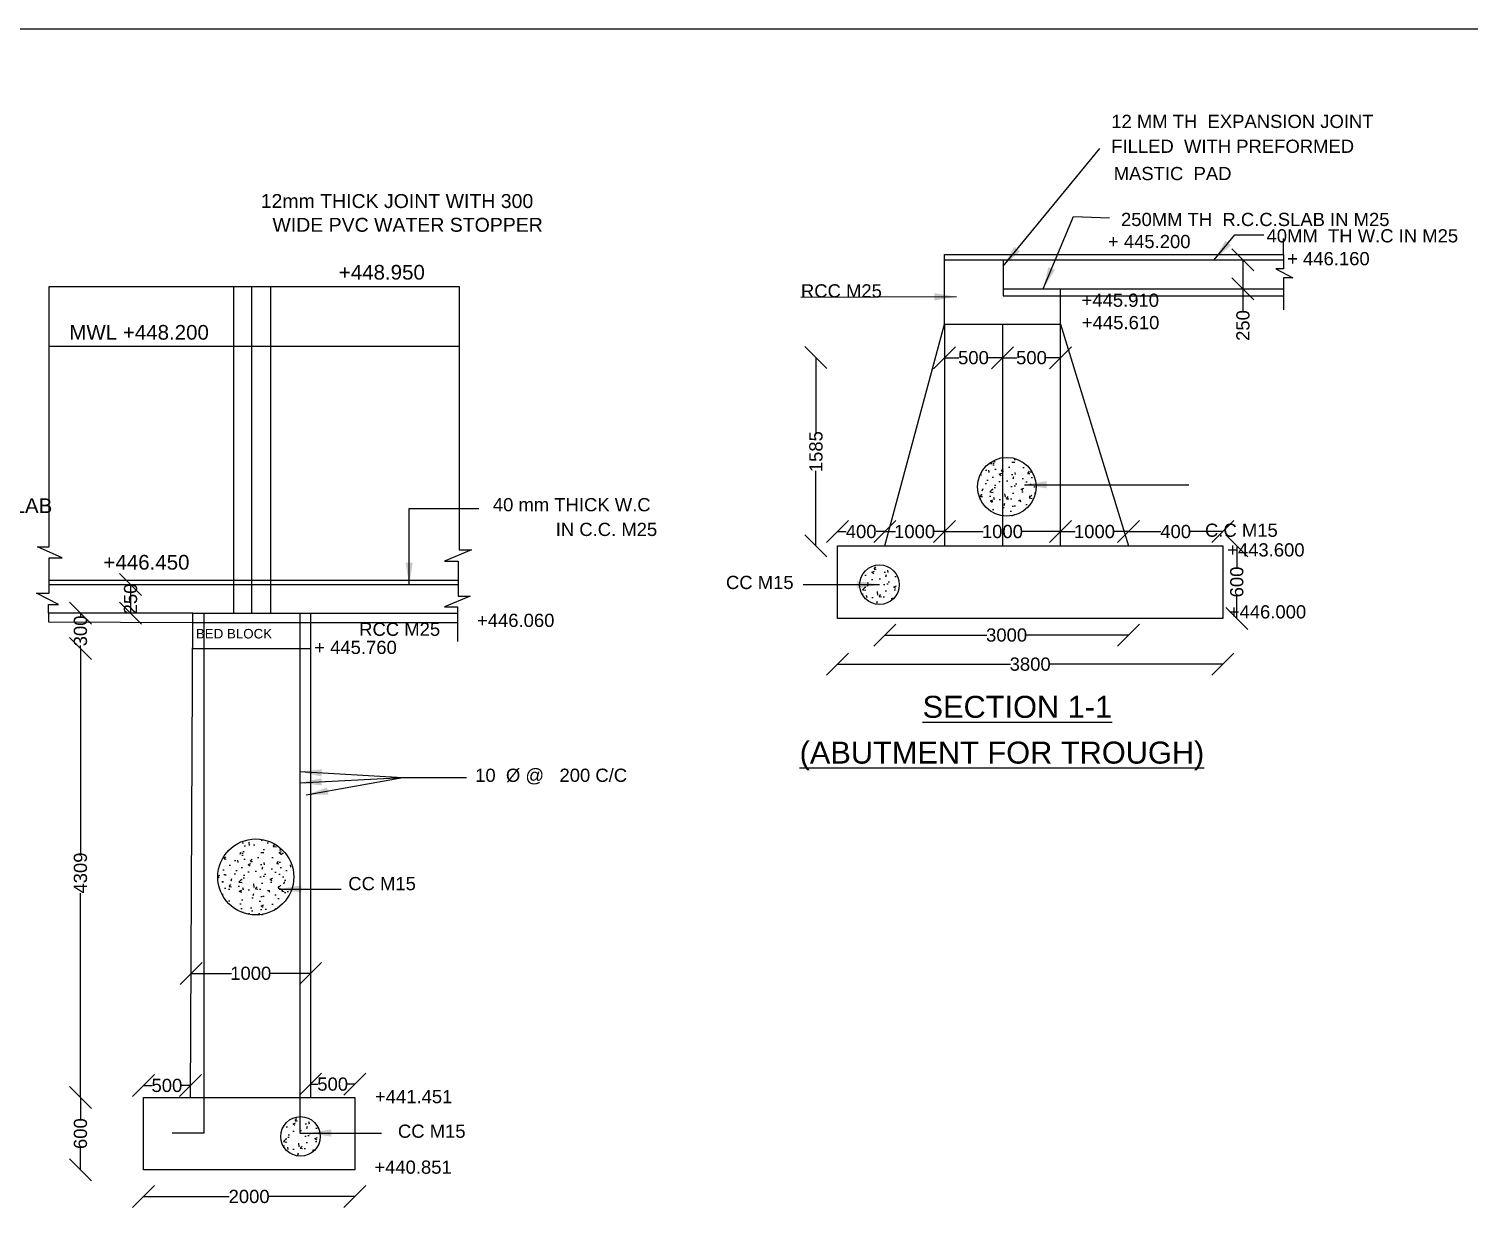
# Model space of a CAD drawing. Header units: millimetres. Extents: x 5763158 to 5770692, y 20980688 to 20986539.
# Drawn here: x 5765549 to 5767512, y 20984916 to 20986539 of the extents above; entities that cross this region are included whole.
import ezdxf

# ---------------------------------------------------------------- set-up
doc = ezdxf.new("R2010")
doc.units = ezdxf.units.MM
doc.header["$MEASUREMENT"] = 0
for name, color, linetype in [('DIMENSIONS', 7, 'Continuous'), ('DRAWING', 7, 'Continuous'), ('TEXT', 7, 'Continuous')]:
    doc.layers.add(name, color=color, linetype=linetype)
doc.styles.get("Standard").update_dxf_attribs({"font": 'arial.ttf', "height": 18})
doc.dimstyles.get("Standard").update_dxf_attribs({"dimtxt": 18, "dimasz": 30, "dimexe": 0.18, "dimexo": 0.0625, "dimgap": 0.09, "dimtad": 0, "dimdec": 0, "dimzin": 0, "dimdsep": 46, "dimtxsty": 'Standard', "dimblk": 'OBLIQUE', "dimcen": 0.09, "dimse1": 1, "dimse2": 1, "dimadec": 0, "dimazin": 0, "dimtfac": 1, "dimtdec": 0, "dimtofl": 0, "dimtmove": 0, "dimatfit": 3, "dimfxl": 1, "dimtolj": 1, "dimtzin": 0, "dimarcsym": 0})

# ---------------------------------------------------------------- blocks, each defined once
blk = doc.blocks.new('_Oblique')
at = {"color": 0, "linetype": 'ByBlock', "lineweight": -2}
blk.add_line((-0.5, -0.5), (0.5, 0.5), dxfattribs=at)
blk = doc.blocks.new('*D16')
at = {"layer": 'Defpoints', "color": 0, "transparency": 16777216}
for p in [(5765679.4, 20985781.2), (5765679.4, 20985742), (5765687.3, 20985742)]:
    blk.add_point(p, dxfattribs=at)
at = {"layer": 'DIMENSIONS', "color": 0, "lineweight": -2, "transparency": 16777216}
blk.add_line((5765687.3, 20985781.2), (5765687.3, 20985742), dxfattribs=at)
at = {"layer": 'DIMENSIONS', "color": 0, "lineweight": -2, "transparency": 16777216, "xscale": 30, "yscale": 30, "zscale": 30}
for p, rotation in [((5765687.3, 20985781.2), 90), ((5765687.3, 20985742), 270)]:
    blk.add_blockref('_Oblique', p, dxfattribs=dict(at, rotation=rotation))
at = {"layer": 'DIMENSIONS', "color": 0, "transparency": 16777216, "insert": (5765687.3, 20985761.6), "char_height": 18, "attachment_point": 5, "rotation": 90}
blk.add_mtext('\\A1;250', dxfattribs=at)
blk = doc.blocks.new('*D17')
at = {"layer": 'Defpoints', "color": 0, "transparency": 16777216}
for p in [(5765619, 20985742), (5765619, 20985694), (5765771.8, 20985694)]:
    blk.add_point(p, dxfattribs=at)
at = {"layer": 'DIMENSIONS', "color": 0, "lineweight": -2, "transparency": 16777216}
for p, q in [((5765619, 20985742), (5765619, 20985737.9)), ((5765619, 20985694), (5765619, 20985698.1))]:
    blk.add_line(p, q, dxfattribs=at)
at = {"layer": 'DIMENSIONS', "color": 0, "lineweight": -2, "transparency": 16777216, "xscale": 30, "yscale": 30, "zscale": 30}
for p, rotation in [((5765619, 20985742), 90), ((5765619, 20985694), 270)]:
    blk.add_blockref('_Oblique', p, dxfattribs=dict(at, rotation=rotation))
at = {"layer": 'DIMENSIONS', "color": 0, "transparency": 16777216, "insert": (5765619, 20985718), "char_height": 18, "attachment_point": 5, "rotation": 90}
blk.add_mtext('\\A1;300', dxfattribs=at)
blk = doc.blocks.new('*D18')
at = {"layer": 'Defpoints', "color": 0, "transparency": 16777216}
for p in [(5765619, 20985694), (5765619, 20985081.8), (5765704.7, 20985081.8)]:
    blk.add_point(p, dxfattribs=at)
at = {"layer": 'DIMENSIONS', "color": 0, "lineweight": -2, "transparency": 16777216}
for p, q in [((5765619, 20985694), (5765619, 20985415.2)), ((5765619, 20985081.8), (5765619, 20985360.5))]:
    blk.add_line(p, q, dxfattribs=at)
at = {"layer": 'DIMENSIONS', "color": 0, "lineweight": -2, "transparency": 16777216, "xscale": 30, "yscale": 30, "zscale": 30}
for p, rotation in [((5765619, 20985694), 90), ((5765619, 20985081.8), 270)]:
    blk.add_blockref('_Oblique', p, dxfattribs=dict(at, rotation=rotation))
at = {"layer": 'DIMENSIONS', "color": 0, "transparency": 16777216, "insert": (5765619, 20985387.9), "char_height": 18, "attachment_point": 5, "rotation": 90}
blk.add_mtext('\\A1;4309', dxfattribs=at)
blk = doc.blocks.new('*D19')
at = {"layer": 'Defpoints', "color": 0, "transparency": 16777216}
for p in [(5765619, 20985081.8), (5765619, 20984983.4), (5765704.7, 20984983.4)]:
    blk.add_point(p, dxfattribs=at)
at = {"layer": 'DIMENSIONS', "color": 0, "lineweight": -2, "transparency": 16777216}
for p, q in [((5765619, 20985081.8), (5765619, 20985052.6)), ((5765619, 20984983.4), (5765619, 20985012.6))]:
    blk.add_line(p, q, dxfattribs=at)
at = {"layer": 'DIMENSIONS', "color": 0, "lineweight": -2, "transparency": 16777216, "xscale": 30, "yscale": 30, "zscale": 30}
for p, rotation in [((5765619, 20985081.8), 90), ((5765619, 20984983.4), 270)]:
    blk.add_blockref('_Oblique', p, dxfattribs=dict(at, rotation=rotation))
at = {"layer": 'DIMENSIONS', "color": 0, "transparency": 16777216, "insert": (5765619, 20985032.6), "char_height": 18, "attachment_point": 5, "rotation": 90}
blk.add_mtext('\\A1;600', dxfattribs=at)
blk = doc.blocks.new('*D20')
at = {"layer": 'Defpoints', "color": 0, "transparency": 16777216}
for p in [(5765769, 20985098.2), (5765704.7, 20985081.8), (5765769, 20985081.5)]:
    blk.add_point(p, dxfattribs=at)
at = {"layer": 'DIMENSIONS', "color": 0, "lineweight": -2, "transparency": 16777216}
for p, q in [((5765704.7, 20985098.2), (5765716.9, 20985098.2)), ((5765769, 20985098.2), (5765756.8, 20985098.2))]:
    blk.add_line(p, q, dxfattribs=at)
at = {"layer": 'DIMENSIONS', "color": 0, "lineweight": -2, "transparency": 16777216, "xscale": 30, "yscale": 30, "zscale": 30, "rotation": 180}
blk.add_blockref('_Oblique', (5765704.7, 20985098.2), dxfattribs=at)
at = {"layer": 'DIMENSIONS', "color": 0, "lineweight": -2, "transparency": 16777216, "xscale": 30, "yscale": 30, "zscale": 30}
blk.add_blockref('_Oblique', (5765769, 20985098.2), dxfattribs=at)
at = {"layer": 'DIMENSIONS', "color": 0, "transparency": 16777216, "insert": (5765736.8, 20985098.2), "char_height": 18, "attachment_point": 5}
blk.add_mtext('\\A1;500', dxfattribs=at)
blk = doc.blocks.new('*D21')
at = {"layer": 'Defpoints', "color": 0, "transparency": 16777216}
for p in [(5765993.1, 20985100), (5765932.4, 20985081.8), (5765993.1, 20985081.8)]:
    blk.add_point(p, dxfattribs=at)
at = {"layer": 'DIMENSIONS', "color": 0, "lineweight": -2, "transparency": 16777216}
for p, q in [((5765932.4, 20985100), (5765942.8, 20985100)), ((5765993.1, 20985100), (5765982.7, 20985100))]:
    blk.add_line(p, q, dxfattribs=at)
at = {"layer": 'DIMENSIONS', "color": 0, "lineweight": -2, "transparency": 16777216, "xscale": 30, "yscale": 30, "zscale": 30, "rotation": 180}
blk.add_blockref('_Oblique', (5765932.4, 20985100), dxfattribs=at)
at = {"layer": 'DIMENSIONS', "color": 0, "lineweight": -2, "transparency": 16777216, "xscale": 30, "yscale": 30, "zscale": 30}
blk.add_blockref('_Oblique', (5765993.1, 20985100), dxfattribs=at)
at = {"layer": 'DIMENSIONS', "color": 0, "transparency": 16777216, "insert": (5765962.8, 20985100), "char_height": 18, "attachment_point": 5}
blk.add_mtext('\\A1;500', dxfattribs=at)
blk = doc.blocks.new('*D22')
at = {"layer": 'Defpoints', "color": 0, "transparency": 16777216}
for p in [(5765704.7, 20984983.4), (5765993.1, 20984983.4), (5765993.1, 20984946.8)]:
    blk.add_point(p, dxfattribs=at)
at = {"layer": 'DIMENSIONS', "color": 0, "lineweight": -2, "transparency": 16777216}
for p, q in [((5765704.7, 20984946.8), (5765821.8, 20984946.8)), ((5765993.1, 20984946.8), (5765876, 20984946.8))]:
    blk.add_line(p, q, dxfattribs=at)
at = {"layer": 'DIMENSIONS', "color": 0, "lineweight": -2, "transparency": 16777216, "xscale": 30, "yscale": 30, "zscale": 30, "rotation": 180}
blk.add_blockref('_Oblique', (5765704.7, 20984946.8), dxfattribs=at)
at = {"layer": 'DIMENSIONS', "color": 0, "lineweight": -2, "transparency": 16777216, "xscale": 30, "yscale": 30, "zscale": 30}
blk.add_blockref('_Oblique', (5765993.1, 20984946.8), dxfattribs=at)
at = {"layer": 'DIMENSIONS', "color": 0, "transparency": 16777216, "insert": (5765848.9, 20984946.8), "char_height": 18, "attachment_point": 5}
blk.add_mtext('\\A1;2000', dxfattribs=at)
blk = doc.blocks.new('*D23')
at = {"layer": 'Defpoints', "color": 0, "transparency": 16777216}
for p in [(5767204, 20986223.9), (5767204, 20986184.5), (5767204, 20986184.5)]:
    blk.add_point(p, dxfattribs=at)
at = {"layer": 'DIMENSIONS', "color": 0, "lineweight": -2, "transparency": 16777216}
for p, q in [((5767204, 20986223.9), (5767204, 20986184.5)), ((5767204, 20986184.5), (5767204, 20986154.5))]:
    blk.add_line(p, q, dxfattribs=at)
at = {"layer": 'DIMENSIONS', "color": 0, "lineweight": -2, "transparency": 16777216, "xscale": 30, "yscale": 30, "zscale": 30}
for p, rotation in [((5767204, 20986223.9), 90), ((5767204, 20986184.5), 270)]:
    blk.add_blockref('_Oblique', p, dxfattribs=dict(at, rotation=rotation))
at = {"layer": 'DIMENSIONS', "color": 0, "transparency": 16777216, "insert": (5767204, 20986134.4), "char_height": 18, "attachment_point": 5, "rotation": 90}
blk.add_mtext('\\A1;250', dxfattribs=at)
blk = doc.blocks.new('*D24')
at = {"layer": 'Defpoints', "color": 0, "transparency": 16777216}
for p in [(5766796.9, 20986090.5), (5766876, 20986090.5), (5766876, 20986090.5)]:
    blk.add_point(p, dxfattribs=at)
at = {"layer": 'DIMENSIONS', "color": 0, "lineweight": -2, "transparency": 16777216}
for p, q in [((5766796.9, 20986090.5), (5766816.5, 20986090.5)), ((5766876, 20986090.5), (5766856.4, 20986090.5))]:
    blk.add_line(p, q, dxfattribs=at)
at = {"layer": 'DIMENSIONS', "color": 0, "lineweight": -2, "transparency": 16777216, "xscale": 30, "yscale": 30, "zscale": 30, "rotation": 180}
blk.add_blockref('_Oblique', (5766796.9, 20986090.5), dxfattribs=at)
at = {"layer": 'DIMENSIONS', "color": 0, "lineweight": -2, "transparency": 16777216, "xscale": 30, "yscale": 30, "zscale": 30}
blk.add_blockref('_Oblique', (5766876, 20986090.5), dxfattribs=at)
at = {"layer": 'DIMENSIONS', "color": 0, "transparency": 16777216, "insert": (5766836.5, 20986090.5), "char_height": 18, "attachment_point": 5}
blk.add_mtext('\\A1;500', dxfattribs=at)
blk = doc.blocks.new('*D25')
at = {"layer": 'Defpoints', "color": 0, "transparency": 16777216}
for p in [(5766876, 20986090.5), (5766955.1, 20986090.5), (5766955.1, 20986090.5)]:
    blk.add_point(p, dxfattribs=at)
at = {"layer": 'DIMENSIONS', "color": 0, "lineweight": -2, "transparency": 16777216}
for p, q in [((5766876, 20986090.5), (5766895.6, 20986090.5)), ((5766955.1, 20986090.5), (5766935.5, 20986090.5))]:
    blk.add_line(p, q, dxfattribs=at)
at = {"layer": 'DIMENSIONS', "color": 0, "lineweight": -2, "transparency": 16777216, "xscale": 30, "yscale": 30, "zscale": 30, "rotation": 180}
blk.add_blockref('_Oblique', (5766876, 20986090.5), dxfattribs=at)
at = {"layer": 'DIMENSIONS', "color": 0, "lineweight": -2, "transparency": 16777216, "xscale": 30, "yscale": 30, "zscale": 30}
blk.add_blockref('_Oblique', (5766955.1, 20986090.5), dxfattribs=at)
at = {"layer": 'DIMENSIONS', "color": 0, "transparency": 16777216, "insert": (5766915.6, 20986090.5), "char_height": 18, "attachment_point": 5}
blk.add_mtext('\\A1;500', dxfattribs=at)
blk = doc.blocks.new('*D26')
at = {"layer": 'Defpoints', "color": 0, "transparency": 16777216}
for p in [(5766622.5, 20986090.6), (5766621.8, 20985834.2), (5766651, 20985834.2)]:
    blk.add_point(p, dxfattribs=at)
at = {"layer": 'DIMENSIONS', "color": 0, "lineweight": -2, "transparency": 16777216}
for p, q in [((5766621.8, 20986090.6), (5766621.8, 20985988.6)), ((5766621.8, 20985834.2), (5766621.8, 20985936.2))]:
    blk.add_line(p, q, dxfattribs=at)
at = {"layer": 'DIMENSIONS', "color": 0, "lineweight": -2, "transparency": 16777216, "xscale": 30, "yscale": 30, "zscale": 30}
for p, rotation in [((5766621.8, 20986090.6), 90), ((5766621.8, 20985834.2), 270)]:
    blk.add_blockref('_Oblique', p, dxfattribs=dict(at, rotation=rotation))
at = {"layer": 'DIMENSIONS', "color": 0, "transparency": 16777216, "insert": (5766621.8, 20985962.4), "char_height": 18, "attachment_point": 5, "rotation": 90}
blk.add_mtext('\\A1;1585', dxfattribs=at)
blk = doc.blocks.new('*D27')
at = {"layer": 'Defpoints', "color": 0, "transparency": 16777216}
for p in [(5766715.7, 20985853.4), (5766651, 20985834.2), (5766715.7, 20985834.2)]:
    blk.add_point(p, dxfattribs=at)
at = {"layer": 'DIMENSIONS', "color": 0, "lineweight": -2, "transparency": 16777216}
for p, q in [((5766651, 20985853.4), (5766663, 20985853.4)), ((5766715.7, 20985853.4), (5766703.7, 20985853.4))]:
    blk.add_line(p, q, dxfattribs=at)
at = {"layer": 'DIMENSIONS', "color": 0, "lineweight": -2, "transparency": 16777216, "xscale": 30, "yscale": 30, "zscale": 30, "rotation": 180}
blk.add_blockref('_Oblique', (5766651, 20985853.4), dxfattribs=at)
at = {"layer": 'DIMENSIONS', "color": 0, "lineweight": -2, "transparency": 16777216, "xscale": 30, "yscale": 30, "zscale": 30}
blk.add_blockref('_Oblique', (5766715.7, 20985853.4), dxfattribs=at)
at = {"layer": 'DIMENSIONS', "color": 0, "transparency": 16777216, "insert": (5766683.4, 20985853.4), "char_height": 18, "attachment_point": 5}
blk.add_mtext('\\A1;400', dxfattribs=at)
blk = doc.blocks.new('*D28')
at = {"layer": 'Defpoints', "color": 0, "transparency": 16777216}
for p in [(5766796.9, 20985853.4), (5766715.7, 20985834.2), (5766796.9, 20985834.2)]:
    blk.add_point(p, dxfattribs=at)
at = {"layer": 'DIMENSIONS', "color": 0, "lineweight": -2, "transparency": 16777216}
for p, q in [((5766715.7, 20985853.4), (5766730.2, 20985853.4)), ((5766796.9, 20985853.4), (5766782.4, 20985853.4))]:
    blk.add_line(p, q, dxfattribs=at)
at = {"layer": 'DIMENSIONS', "color": 0, "lineweight": -2, "transparency": 16777216, "xscale": 30, "yscale": 30, "zscale": 30, "rotation": 180}
blk.add_blockref('_Oblique', (5766715.7, 20985853.4), dxfattribs=at)
at = {"layer": 'DIMENSIONS', "color": 0, "lineweight": -2, "transparency": 16777216, "xscale": 30, "yscale": 30, "zscale": 30}
blk.add_blockref('_Oblique', (5766796.9, 20985853.4), dxfattribs=at)
at = {"layer": 'DIMENSIONS', "color": 0, "transparency": 16777216, "insert": (5766756.3, 20985853.4), "char_height": 18, "attachment_point": 5}
blk.add_mtext('\\A1;1000', dxfattribs=at)
blk = doc.blocks.new('*D29')
at = {"layer": 'Defpoints', "color": 0, "transparency": 16777216}
for p in [(5766955.1, 20985853.4), (5766796.9, 20985834.2), (5766955.1, 20985834.2)]:
    blk.add_point(p, dxfattribs=at)
at = {"layer": 'DIMENSIONS', "color": 0, "lineweight": -2, "transparency": 16777216}
for p, q in [((5766796.9, 20985853.4), (5766849.9, 20985853.4)), ((5766955.1, 20985853.4), (5766902.1, 20985853.4))]:
    blk.add_line(p, q, dxfattribs=at)
at = {"layer": 'DIMENSIONS', "color": 0, "lineweight": -2, "transparency": 16777216, "xscale": 30, "yscale": 30, "zscale": 30, "rotation": 180}
blk.add_blockref('_Oblique', (5766796.9, 20985853.4), dxfattribs=at)
at = {"layer": 'DIMENSIONS', "color": 0, "lineweight": -2, "transparency": 16777216, "xscale": 30, "yscale": 30, "zscale": 30}
blk.add_blockref('_Oblique', (5766955.1, 20985853.4), dxfattribs=at)
at = {"layer": 'DIMENSIONS', "color": 0, "transparency": 16777216, "insert": (5766876, 20985853.4), "char_height": 18, "attachment_point": 5}
blk.add_mtext('\\A1;1000', dxfattribs=at)
blk = doc.blocks.new('*D30')
at = {"layer": 'Defpoints', "color": 0, "transparency": 16777216}
for p in [(5766955.1, 20985853.4), (5767047.8, 20985853.4), (5767047.8, 20985834.2)]:
    blk.add_point(p, dxfattribs=at)
at = {"layer": 'DIMENSIONS', "color": 0, "lineweight": -2, "transparency": 16777216}
for p, q in [((5766955.1, 20985853.4), (5766975.4, 20985853.4)), ((5767047.8, 20985853.4), (5767027.6, 20985853.4))]:
    blk.add_line(p, q, dxfattribs=at)
at = {"layer": 'DIMENSIONS', "color": 0, "lineweight": -2, "transparency": 16777216, "xscale": 30, "yscale": 30, "zscale": 30, "rotation": 180}
blk.add_blockref('_Oblique', (5766955.1, 20985853.4), dxfattribs=at)
at = {"layer": 'DIMENSIONS', "color": 0, "lineweight": -2, "transparency": 16777216, "xscale": 30, "yscale": 30, "zscale": 30}
blk.add_blockref('_Oblique', (5767047.8, 20985853.4), dxfattribs=at)
at = {"layer": 'DIMENSIONS', "color": 0, "transparency": 16777216, "insert": (5767001.5, 20985853.4), "char_height": 18, "attachment_point": 5}
blk.add_mtext('\\A1;1000', dxfattribs=at)
blk = doc.blocks.new('*D31')
at = {"layer": 'Defpoints', "color": 0, "transparency": 16777216}
for p in [(5767176.6, 20985853.4), (5767047.8, 20985834.2), (5767176.6, 20985834.2)]:
    blk.add_point(p, dxfattribs=at)
at = {"layer": 'DIMENSIONS', "color": 0, "lineweight": -2, "transparency": 16777216}
for p, q in [((5767047.8, 20985853.4), (5767091.9, 20985853.4)), ((5767176.6, 20985853.4), (5767132.5, 20985853.4))]:
    blk.add_line(p, q, dxfattribs=at)
at = {"layer": 'DIMENSIONS', "color": 0, "lineweight": -2, "transparency": 16777216, "xscale": 30, "yscale": 30, "zscale": 30, "rotation": 180}
blk.add_blockref('_Oblique', (5767047.8, 20985853.4), dxfattribs=at)
at = {"layer": 'DIMENSIONS', "color": 0, "lineweight": -2, "transparency": 16777216, "xscale": 30, "yscale": 30, "zscale": 30}
blk.add_blockref('_Oblique', (5767176.6, 20985853.4), dxfattribs=at)
at = {"layer": 'DIMENSIONS', "color": 0, "transparency": 16777216, "insert": (5767112.2, 20985853.4), "char_height": 18, "attachment_point": 5}
blk.add_mtext('\\A1;400', dxfattribs=at)
blk = doc.blocks.new('*D32')
at = {"layer": 'Defpoints', "color": 0, "transparency": 16777216}
for p in [(5767176.6, 20985834.2), (5767176.6, 20985735.1), (5767195.6, 20985735.1)]:
    blk.add_point(p, dxfattribs=at)
at = {"layer": 'DIMENSIONS', "color": 0, "lineweight": -2, "transparency": 16777216}
for p, q in [((5767195.6, 20985834.2), (5767195.6, 20985804.6)), ((5767195.6, 20985735.1), (5767195.6, 20985764.7))]:
    blk.add_line(p, q, dxfattribs=at)
at = {"layer": 'DIMENSIONS', "color": 0, "lineweight": -2, "transparency": 16777216, "xscale": 30, "yscale": 30, "zscale": 30}
for p, rotation in [((5767195.6, 20985834.2), 90), ((5767195.6, 20985735.1), 270)]:
    blk.add_blockref('_Oblique', p, dxfattribs=dict(at, rotation=rotation))
at = {"layer": 'DIMENSIONS', "color": 0, "transparency": 16777216, "insert": (5767195.6, 20985784.7), "char_height": 18, "attachment_point": 5, "rotation": 90}
blk.add_mtext('\\A1;600', dxfattribs=at)
blk = doc.blocks.new('*D33')
at = {"layer": 'Defpoints', "color": 0, "transparency": 16777216}
for p in [(5766715.7, 20985834.2), (5767047.8, 20985834.2), (5767047.8, 20985712.3)]:
    blk.add_point(p, dxfattribs=at)
at = {"layer": 'DIMENSIONS', "color": 0, "lineweight": -2, "transparency": 16777216}
for p, q in [((5766715.7, 20985712.3), (5766854.8, 20985712.3)), ((5767047.8, 20985712.3), (5766908.7, 20985712.3))]:
    blk.add_line(p, q, dxfattribs=at)
at = {"layer": 'DIMENSIONS', "color": 0, "lineweight": -2, "transparency": 16777216, "xscale": 30, "yscale": 30, "zscale": 30, "rotation": 180}
blk.add_blockref('_Oblique', (5766715.7, 20985712.3), dxfattribs=at)
at = {"layer": 'DIMENSIONS', "color": 0, "lineweight": -2, "transparency": 16777216, "xscale": 30, "yscale": 30, "zscale": 30}
blk.add_blockref('_Oblique', (5767047.8, 20985712.3), dxfattribs=at)
at = {"layer": 'DIMENSIONS', "color": 0, "transparency": 16777216, "insert": (5766881.7, 20985712.3), "char_height": 18, "attachment_point": 5}
blk.add_mtext('\\A1;3000', dxfattribs=at)
blk = doc.blocks.new('*D34')
at = {"layer": 'Defpoints', "color": 0, "transparency": 16777216}
for p in [(5766651, 20985735.1), (5767176.6, 20985735.1), (5767176.6, 20985672.6)]:
    blk.add_point(p, dxfattribs=at)
at = {"layer": 'DIMENSIONS', "color": 0, "lineweight": -2, "transparency": 16777216}
for p, q in [((5766651, 20985672.6), (5766886.9, 20985672.6)), ((5767176.6, 20985672.6), (5766940.8, 20985672.6))]:
    blk.add_line(p, q, dxfattribs=at)
at = {"layer": 'DIMENSIONS', "color": 0, "lineweight": -2, "transparency": 16777216, "xscale": 30, "yscale": 30, "zscale": 30, "rotation": 180}
blk.add_blockref('_Oblique', (5766651, 20985672.6), dxfattribs=at)
at = {"layer": 'DIMENSIONS', "color": 0, "lineweight": -2, "transparency": 16777216, "xscale": 30, "yscale": 30, "zscale": 30}
blk.add_blockref('_Oblique', (5767176.6, 20985672.6), dxfattribs=at)
at = {"layer": 'DIMENSIONS', "color": 0, "transparency": 16777216, "insert": (5766913.8, 20985672.6), "char_height": 18, "attachment_point": 5}
blk.add_mtext('\\A1;3800', dxfattribs=at)
blk = doc.blocks.new('*D185')
at = {"layer": 'Defpoints', "color": 0, "transparency": 16777216}
for p in [(5765769.8, 20985251.1), (5765932.4, 20985251.1), (5765932.4, 20985251.1)]:
    blk.add_point(p, dxfattribs=at)
at = {"layer": 'TEXT', "color": 0, "lineweight": -2, "transparency": 16777216}
for p, q in [((5765769.8, 20985251.1), (5765825, 20985251.1)), ((5765932.4, 20985251.1), (5765877.2, 20985251.1))]:
    blk.add_line(p, q, dxfattribs=at)
at = {"layer": 'TEXT', "color": 0, "lineweight": -2, "transparency": 16777216, "xscale": 30, "yscale": 30, "zscale": 30, "rotation": 180}
blk.add_blockref('_Oblique', (5765769.8, 20985251.1), dxfattribs=at)
at = {"layer": 'TEXT', "color": 0, "lineweight": -2, "transparency": 16777216, "xscale": 30, "yscale": 30, "zscale": 30}
blk.add_blockref('_Oblique', (5765932.4, 20985251.1), dxfattribs=at)
at = {"layer": 'TEXT', "color": 0, "transparency": 16777216, "insert": (5765851.1, 20985251.1), "char_height": 18, "attachment_point": 5}
blk.add_mtext('\\A1;1000', dxfattribs=at)

msp = doc.modelspace()

# ---------------------------------------------------------------- hatches: boundary and pattern name
at = {"layer": 'DRAWING'}
h = msp.add_hatch(dxfattribs=at)
h.set_pattern_fill('AR-CONC', color=0, scale=5, style=0)
h.set_pattern_definition([(50, (0, 0), (35.86300913, -3.13760675), [3.75, -41.25]), (355, (0, 0), (-6.93756668, 37.609606685), [3, -33]), (100.4514, (2.99, -0.26), (28.925469086, 34.471977103), [3.1870095, -35.0571056]), (46.1842, (0, 10), (53.36205243, -8.27595072), [5.625, -61.875]), (96.6356, (4.447, 9.31), (46.73313528, 48.70589355), [4.7805144, -52.58565]), (351.1842, (0, 10), (46.73309726, 48.70593005), [4.5, -49.5]), (21, (5, 7.5), (29.845352606, -20.130944533), [3.75, -41.25]), (326, (5, 7.5), (12.165766596, 36.25750225), [3, -33]), (71.4514, (7.487, 5.822), (42.01113143, 16.126524835), [3.1870095, -35.0571056]), (37.5, (0, 0), (0.607992766, 16.6446926916), [0, -32.6, 0, -33.5, 0, -33.125]), (7.5, (0, 0), (13.153476872, 19.720585594), [0, -19.1, 0, -31.85, 0, -12.625]), (327.5, (-11.15, 0), (26.691121809, -1.127743587), [0, -12.5, 0, -39, 0, -51.75]), (317.5, (-16.15, 0), (29.159308467, 5.005249117), [0, -16.25, 0, -25.9, 0, -36.75])])
edge = h.paths.add_edge_path()
edge.add_arc((5766882, 20985914.5), 40.1, 0, 360)
h = msp.add_hatch(dxfattribs=at)
h.set_pattern_fill('AR-CONC', color=0, scale=5, style=0)
h.set_pattern_definition([(50, (-173.635, -133.458), (35.86300913, -3.13760675), [3.75, -41.25]), (355, (-173.635, -133.458), (-6.93756668, 37.609606685), [3, -33]), (100.4514, (-170.647, -133.72), (28.925469086, 34.471977103), [3.1870095, -35.0571056]), (46.1842, (-173.635, -123.46), (53.36205243, -8.27595072), [5.625, -61.875]), (96.6356, (-169.19, -124.15), (46.73313528, 48.70589355), [4.7805144, -52.58565]), (351.1842, (-173.635, -123.46), (46.73309726, 48.70593005), [4.5, -49.5]), (21, (-168.635, -125.958), (29.845352606, -20.130944533), [3.75, -41.25]), (326, (-168.635, -125.958), (12.165766596, 36.25750225), [3, -33]), (71.4514, (-166.15, -127.636), (42.01113143, 16.126524835), [3.1870095, -35.0571056]), (37.5, (-173.635, -133.458), (0.607992766, 16.6446926916), [0, -32.6, 0, -33.5, 0, -33.125]), (7.5, (-173.635, -133.458), (13.153476872, 19.720585594), [0, -19.1, 0, -31.85, 0, -12.625]), (327.5, (-184.785, -133.458), (26.691121809, -1.127743587), [0, -12.5, 0, -39, 0, -51.75]), (317.5, (-189.785, -133.458), (29.159308467, 5.005249117), [0, -16.25, 0, -25.9, 0, -36.75])])
edge = h.paths.add_edge_path()
edge.add_arc((5766708.3, 20985781), 27, 0, 360)
h = msp.add_hatch(dxfattribs=at)
h.set_pattern_fill('AR-CONC', color=0, scale=5, style=0)
h.set_pattern_definition([(50, (-1024.002, -532.01), (35.86300913, -3.13760675), [3.75, -41.25]), (355, (-1024.002, -532.01), (-6.93756668, 37.609606685), [3, -33]), (100.4514, (-1021.014, -532.27), (28.925469086, 34.471977103), [3.1870095, -35.0571056]), (46.1842, (-1024.002, -522.01), (53.36205243, -8.27595072), [5.625, -61.875]), (96.6356, (-1019.556, -522.7), (46.73313528, 48.70589355), [4.7805144, -52.58565]), (351.1842, (-1024, -522.01), (46.73309726, 48.70593005), [4.5, -49.5]), (21, (-1019.002, -524.51), (29.845352606, -20.130944533), [3.75, -41.25]), (326, (-1019.002, -524.51), (12.165766596, 36.25750225), [3, -33]), (71.4514, (-1016.515, -526.186), (42.01113143, 16.126524835), [3.1870095, -35.0571056]), (37.5, (-1024.002, -532.009), (0.607992766, 16.6446926916), [0, -32.6, 0, -33.5, 0, -33.125]), (7.5, (-1024.002, -532.009), (13.153476872, 19.720585594), [0, -19.1, 0, -31.85, 0, -12.625]), (327.5, (-1035.152, -532.009), (26.691121809, -1.127743587), [0, -12.5, 0, -39, 0, -51.75]), (317.5, (-1040.152, -532.009), (29.159308467, 5.005249117), [0, -16.25, 0, -25.9, 0, -36.75])])
edge = h.paths.add_edge_path()
edge.add_arc((5765858, 20985382.5), 51.8, 0, 360)
h = msp.add_hatch(dxfattribs=at)
h.set_pattern_fill('AR-CONC', color=0, scale=5, style=0)
h.set_pattern_definition([(50, (-962.948, -885.65), (35.86300913, -3.13760675), [3.75, -41.25]), (355, (-962.948, -885.65), (-6.93756668, 37.609606685), [3, -33]), (100.4514, (-959.96, -885.91), (28.925469086, 34.471977103), [3.1870095, -35.0571056]), (46.1842, (-962.948, -875.65), (53.36205243, -8.27595072), [5.625, -61.875]), (96.6356, (-958.5, -876.34), (46.73313528, 48.70589355), [4.7805144, -52.58565]), (351.1842, (-962.95, -875.65), (46.73309726, 48.70593005), [4.5, -49.5]), (21, (-957.948, -878.15), (29.845352606, -20.130944533), [3.75, -41.25]), (326, (-957.948, -878.15), (12.165766596, 36.25750225), [3, -33]), (71.4514, (-955.46, -879.827), (42.01113143, 16.126524835), [3.1870095, -35.0571056]), (37.5, (-962.948, -885.649), (0.607992766, 16.6446926916), [0, -32.6, 0, -33.5, 0, -33.125]), (7.5, (-962.948, -885.65), (13.153476872, 19.720585594), [0, -19.1, 0, -31.85, 0, -12.625]), (327.5, (-974.098, -885.649), (26.691121809, -1.127743587), [0, -12.5, 0, -39, 0, -51.75]), (317.5, (-979.098, -885.65), (29.159308467, 5.005249117), [0, -16.25, 0, -25.9, 0, -36.75])])
edge = h.paths.add_edge_path()
edge.add_arc((5765919, 20985028.8), 27, 0, 360)

# ---------------------------------------------------------------- linework, layer by layer
at = {"layer": 'DRAWING', "color": 0}
for points in [[(5766796.9, 20986136.2), (5766796.9, 20986231.1), (5767259.2, 20986231.1), (5767259.2, 20986253)], [(5767259.2, 20986231.1), (5767259.2, 20986211.6), (5767249, 20986211.6), (5767271.8, 20986199.5), (5767259.2, 20986199.5), (5767259.2, 20986155.6)], [(5766796.9, 20986223.9), (5767259.2, 20986223.9)], [(5766877.1, 20986223.9), (5766877.1, 20986174.9), (5767259.2, 20986174.9)], [(5765575.5, 20985742), (5765575.5, 20985754), (5765589, 20985754), (5765559, 20985769.5), (5765576.5, 20985769.5), (5765576.5, 20985817.5), (5765594, 20985817.5), (5765560.4, 20985832.6), (5765576.5, 20985832.6), (5765576.5, 20986187.7), (5766135.3, 20986187.7), (5766135.3, 20985828.6), (5766152.2, 20985828.6), (5766115.2, 20985813.3), (5766133.9, 20985813.3), (5766133.9, 20985765.2), (5766150.3, 20985765.2), (5766115.2, 20985751), (5766133, 20985751), (5766133, 20985703.6)], [(5765827.9, 20985742.1), (5765827.9, 20986187.7)], [(5765852.6, 20985742.1), (5765852.6, 20986187.7)], [(5765878.5, 20985742.1), (5765878.5, 20986187.7)], [(5766877.1, 20986184.5), (5767259.2, 20986184.5)], [(5766955.1, 20985834.2), (5766955.1, 20986184.5)], [(5766715.7, 20985834.2), (5766796.9, 20986136.2), (5766955.1, 20986136.2), (5767047.8, 20985834.2)], [(5766796.9, 20986136.2), (5766796.9, 20985834.2)], [(5766876, 20986136.2), (5766876, 20985834.2)], [(5765576.5, 20986106.4), (5766135.3, 20986106.4)], [(5765576.5, 20985787.3), (5766133.9, 20985787.3)], [(5765576.5, 20985781.2), (5766133.9, 20985781.2)], [(5765769, 20985081.8), (5765772, 20985742.1), (5765575.5, 20985742), (5765575.5, 20985730.5), (5765771.9, 20985729.6)], [(5765743.8, 20985033.6), (5765787.6, 20985033.6), (5765787.6, 20985742.1)], [(5765772, 20985742.1), (5766133, 20985742.1)], [(5765917.9, 20985742.1), (5765917.9, 20985033.4), (5766003.7, 20985033.4)], [(5765932.4, 20985742.1), (5765932.4, 20985081.8)], [(5765771.9, 20985729.6), (5766133, 20985729.6)], [(5765771.8, 20985694), (5765932.4, 20985694)]]:
    msp.add_lwpolyline(points, dxfattribs=at)
for points in [[(5766651, 20985834.2), (5767176.6, 20985834.2), (5767176.6, 20985735.1), (5766651, 20985735.1)], [(5765704.7, 20985081.8), (5765993.1, 20985081.8), (5765993.1, 20984983.4), (5765704.7, 20984983.4)]]:
    msp.add_lwpolyline(points, close=True, dxfattribs=at)
for centre, radius in [((5766882, 20985914.5), 40.1), ((5766708.3, 20985781), 27), ((5765858, 20985382.5), 51.8), ((5765919, 20985028.8), 27)]:
    msp.add_circle(centre, radius, dxfattribs=at)
at = {"layer": 'TEXT', "color": 0}
msp.add_lwpolyline([(5770667.3, 20980687.7), (5763157.9, 20980687.7), (5763157.9, 20986538.9), (5770667.3, 20986538.9)], close=True, dxfattribs=at)

# ---------------------------------------------------------------- texts
for s, height, p in [('12 MM TH  EXPANSION JOINT', 18, (5767024.4, 20986403.7)), ('FILLED  WITH PREFORMED', 18, (5767024.4, 20986369.8)), ('MASTIC  PAD', 18, (5767027.7, 20986332.6)), ('12mm THICK JOINT WITH 300', 19, (5765864.7, 20986294.6)), ('250MM TH  R.C.C.SLAB IN M25', 18, (5767037.7, 20986270)), ('WIDE PVC WATER STOPPER', 19, (5765880.7, 20986262.2)), ('40MM  TH W.C IN M25', 18, (5767236.1, 20986247.7)), ('+ 445.200', 18, (5767019.9, 20986239.9)), ('+ 446.160', 18, (5767264.2, 20986216.6)), ('+448.950', 20, (5765971.2, 20986197)), ('RCC M25', 18, (5766601.3, 20986172.6)), ('+445.910', 18, (5766983.9, 20986159.9)), ('MWL +448.200', 20, (5765603.8, 20986115.1)), ('+445.610', 18, (5766984.4, 20986129.4)), ('THROUGH SLAB', 20, (5765360.1, 20985878.7)), ('40 mm THICK W.C', 18, (5766181.2, 20985881.1)), ('IN C.C. M25', 18, (5766267, 20985847.4)), ('C.C M15', 18, (5767152.2, 20985846.3)), ('+443.600', 18, (5767182.4, 20985819.5)), ('+446.450', 20, (5765650.3, 20985801.6)), ('CC M15', 18, (5766499.1, 20985775.1)), ('+446.060', 18, (5766159.6, 20985723.4)), ('+446.000', 18, (5767184.6, 20985735)), ('RCC M25', 18, (5765999, 20985711.3)), ('+ 445.760', 18, (5765937.7, 20985686.6)), ('%%USECTION 1-1', 30, (5766767.1, 20985599.5)), ('%%U(ABUTMENT FOR TROUGH)', 30, (5766599.5, 20985537.1)), ('10  Ø @   200 C/C', 18, (5766157.1, 20985512.2)), ('CC M15', 18, (5765984.1, 20985364.5)), ('+441.451', 18, (5766020.5, 20985074.1)), ('CC M15', 18, (5766051.8, 20985026.9)), ('+440.851', 18, (5766019.6, 20984977.9))]:
    msp.add_text(s, height=height, dxfattribs=at).set_placement(p)
at = {"layer": 'TEXT'}
msp.add_text('BED BLOCK', height=13, dxfattribs=at).set_placement((5765776.3, 20985707.7))

# ---------------------------------------------------------------- dimensions: what is measured, and where the dimension line sits
at = {"layer": 'DIMENSIONS', "color": 0}
for base, p1, p2, text, picture, middle in [((5767204, 20986184.5), (5767204, 20986223.9), (5767204, 20986184.5), '250', '*D23', (5767204, 20986134.4)), ((5766621.8, 20985834.2), (5766622.5, 20986090.6), (5766651, 20985834.2), '1585', '*D26', (5766621.8, 20985962.4)), ((5767195.6, 20985735.1), (5767176.6, 20985834.2), (5767176.6, 20985735.1), '600', '*D32', (5767195.6, 20985784.7)), ((5765619, 20985694), (5765619, 20985742), (5765771.8, 20985694), '300', '*D17', (5765619, 20985718)), ((5765619, 20985081.8), (5765619, 20985694), (5765704.7, 20985081.8), '4309', '*D18', (5765619, 20985387.9)), ((5765619, 20984983.4), (5765619, 20985081.8), (5765704.7, 20984983.4), '600', '*D19', (5765619, 20985032.6))]:
    dim = msp.add_linear_dim(base=base, p1=p1, p2=p2, angle=90, text=text, dimstyle='Standard', dxfattribs=at)
    dim.commit()
    dim.dimension.update_dxf_attribs({"geometry": picture, "text_midpoint": middle})
for base, p1, p2, text, picture, middle in [((5766876, 20986090.5), (5766796.9, 20986090.5), (5766876, 20986090.5), '500', '*D24', (5766836.5, 20986090.5)), ((5766955.1, 20986090.5), (5766876, 20986090.5), (5766955.1, 20986090.5), '500', '*D25', (5766915.6, 20986090.5)), ((5766715.7, 20985853.4), (5766651, 20985834.2), (5766715.7, 20985834.2), '400', '*D27', (5766683.4, 20985853.4)), ((5766796.9, 20985853.4), (5766715.7, 20985834.2), (5766796.9, 20985834.2), '1000', '*D28', (5766756.3, 20985853.4)), ((5766955.1, 20985853.4), (5766796.9, 20985834.2), (5766955.1, 20985834.2), '1000', '*D29', (5766876, 20985853.4)), ((5767047.8, 20985853.4), (5766955.1, 20985853.4), (5767047.8, 20985834.2), '1000', '*D30', (5767001.5, 20985853.4)), ((5767176.6, 20985853.4), (5767047.8, 20985834.2), (5767176.6, 20985834.2), '400', '*D31', (5767112.2, 20985853.4)), ((5767047.8, 20985712.3), (5766715.7, 20985834.2), (5767047.8, 20985834.2), '3000', '*D33', (5766881.7, 20985712.3)), ((5767176.6, 20985672.6), (5766651, 20985735.1), (5767176.6, 20985735.1), '3800', '*D34', (5766913.8, 20985672.6)), ((5765769, 20985098.2), (5765704.7, 20985081.8), (5765769, 20985081.5), '500', '*D20', (5765736.8, 20985098.2)), ((5765993.1, 20985100), (5765932.4, 20985081.8), (5765993.1, 20985081.8), '500', '*D21', (5765962.8, 20985100)), ((5765993.1, 20984946.8), (5765704.7, 20984983.4), (5765993.1, 20984983.4), '2000', '*D22', (5765848.9, 20984946.8))]:
    dim = msp.add_linear_dim(base=base, p1=p1, p2=p2, text=text, dimstyle='Standard', dxfattribs=at)
    dim.commit()
    dim.dimension.update_dxf_attribs({"geometry": picture, "text_midpoint": middle})
dim = msp.add_linear_dim(base=(5765687.3, 20985742), p1=(5765679.4, 20985781.2), p2=(5765679.4, 20985742), angle=90, text='250', dimstyle='Standard', dxfattribs=at)
dim.commit()
dim.dimension.update_dxf_attribs({"geometry": '*D16', "text_midpoint": (5765687.3, 20985761.6), "dimtype": 160})
at = {"layer": 'TEXT'}
dim = msp.add_linear_dim(base=(5765932.4, 20985251.1), p1=(5765769.8, 20985251.1), p2=(5765932.4, 20985251.1), text='1000', dimstyle='Standard', dxfattribs=at)
dim.commit()
dim.dimension.update_dxf_attribs({"geometry": '*D185', "text_midpoint": (5765851.1, 20985251.1)})

# ---------------------------------------------------------------- leaders
at = {"layer": 'DIMENSIONS', "color": 0}
for points in [[(5766877.1, 20986215.4), (5767008.7, 20986375.6)], [(5766931.5, 20986184.5), (5766973.1, 20986282.9), (5767022.1, 20986281.4)], [(5767164.6, 20986223.9), (5767193.1, 20986257.9), (5767232.6, 20986257.9)], [(5766813.3, 20986173.7), (5766601.3, 20986172.6)], [(5766906.2, 20985917.3), (5767130.1, 20985917.3)], [(5766067.1, 20985781.2), (5766067.1, 20985885), (5766162.2, 20985885)], [(5766708.3, 20985781), (5766604.1, 20985781)], [(5765917.9, 20985526.1), (5766058.6, 20985518.2)], [(5765917.9, 20985510.7), (5766058.6, 20985518.2)], [(5765926.7, 20985494.3), (5766058.6, 20985518.2), (5766145.4, 20985518.2)], [(5765889.9, 20985366.1), (5765974.6, 20985366.1)], [(5765931.1, 20985033.4), (5766029.2, 20985033.4)]]:
    msp.add_leader(points, dimstyle='Standard', override={"dimgap": 0.09, "dimtad": 0}, dxfattribs=at)

doc.saveas('drawing.dxf')
